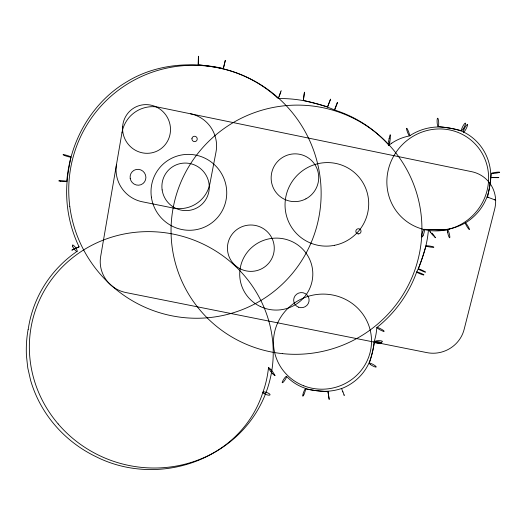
<?xml version="1.0" encoding="UTF-8"?>
<svg xmlns="http://www.w3.org/2000/svg" width="526" height="526" viewBox="0 0 526 526"><rect width="100%" height="100%" fill="white"/><g stroke="black" fill="none" stroke-linecap="round" stroke-linejoin="round"><path stroke-width="0.79" d="M275.105 375.59L272.632 371.665A7.068 1.177 51.8 0 0 270.975 369.745M388.845 141.126L388.76 142.099A4.392 0.605 -82.9 0 0 388.806 145.235M447.784 229.987L428.545 229.395L428.085 233.353A110.026 108.54 -33.6 0 1 422.431 257.477L418.348 268.95M491.389 173.468L489.844 185.454A49.97 48.083 -46.3 0 1 465.457 222.86M268.516 367.819L268.05 371.271A112.117 107.771 17.6 0 1 262.882 392.37C240.888 460.796 157.82 487.852 96.146 456.752A122.683 117.877 19.1 0 1 30.639 380.469L27.786 367.983L26.464 356.036A123.84 118.975 18.7 0 1 28.115 329.48M66.776 181.516C69.951 141.297 91.82 102.379 126.944 81.74C155.486 64.179 191.096 61.253 223.34 68.525L225.306 60.365L223.34 68.525M389.187 138.423L390.062 134.873M389.746 142.329L389.917 141.323A6.805 0.848 -82.9 0 0 390.259 138.647L390.397 134.952M389.753 142.29L389.759 142.25A4.386 0.605 -82.9 0 1 389.069 145.012M68.643 169.379L70.878 157.142M487.595 197.125L489.877 185.211A55.454 53.409 -47.1 0 0 490.797 177.591L490.771 177.578A52.39 50.43 -46.8 0 0 463.616 132.033A52.528 50.549 -46.6 0 0 450.092 128.186L438.138 126.496A4.149 0.769 86.6 0 1 437.126 120.184A4.149 0.769 86.6 0 1 438.467 120.29A4.149 0.769 86.6 0 1 438.138 126.444M334.562 109.691L337.304 102.524M337.514 102.603L334.779 109.743M374.532 341.854L372.263 352.867A49.207 47.583 -10.8 0 1 341.63 388.55L342.834 392.015M369.278 363.42L372.329 352.611A50.259 48.635 -11.1 0 0 374.045 342.426L374.203 341.525A59.254 57.544 -11.3 0 0 376.675 329.204L376.813 327.58L378.062 326.561A124.143 122.782 -24.7 0 0 416.566 272.29M425.994 245.99L422.391 257.635A100.814 99.256 -31.8 0 1 416.75 271.916M281.219 90.643L278.504 97.941M280.785 91.866L280.634 92.274M280.614 92.333L279.825 94.463M279.727 94.719L279.082 96.442M303.364 100.413L304.449 92.175L303.331 100.427L315.561 103.458M327.599 106.85L330.571 99.118L327.566 106.87L315.429 103.418M79.084 246.865L71.97 250.087L79.084 246.865A126.161 124.399 48.6 0 1 68.722 169.398M391.738 143.21L388.878 145.15L386.603 142.71A122.236 121.052 -26.6 0 0 334.779 110.092M410.188 135.484L408.781 136.07A46.564 45.039 -46.9 0 0 391.719 143.19M498.628 177.663L490.817 177.591M490.975 177.413L498.852 177.505M424.285 229.31L436.166 229.901A53.448 51.43 -46.9 0 0 465.438 222.827A3.952 0.506 58.7 0 1 467.568 225.562A3.952 0.506 58.7 0 1 469.416 229.218M198.256 64.718L198.42 56.289L198.256 64.718L210.854 66.48M316.639 390.713L328.007 391.699L329.164 399.293L328.007 391.699M305.54 389.056L316.876 390.739M449.809 128.134L461.578 130.685M334.786 110.079L334.372 109.921A112.656 111.906 -32.3 0 0 315.561 103.458M488.003 197.283L487.484 197.086L495.229 200.005M494.683 199.795L495.216 199.998M274.776 375.643L272.711 373.743M435.436 237.732L433.082 235.247M428.545 229.395L429.301 230.151M277.11 97.514L278.254 98.553L279.806 98.546A127.45 126.569 -18.5 0 1 315.422 103.431M286.617 376.465L287.15 377.004A46.952 45.407 -10.2 0 0 316.639 390.673M270.962 369.706L270.186 368.89A4.083 0.69 51.8 0 0 268.806 367.727M432.997 235.148L432.181 234.195M430.446 232.078L428.565 229.579M271.035 371.77L270.167 370.646A4.077 0.69 51.8 0 1 268.385 367.681M434.844 236.792L435.397 237.542M342.926 391.725L344.214 395.42M344.037 394.835L344.162 395.223M341.624 388.55L341.611 388.497A51.029 49.359 -11.2 0 1 316.876 390.726M28.2 329.493A122.551 117.817 19.2 0 1 77.059 251.369M272.724 373.776A7.016 1.21 51.8 0 1 271.022 371.783M286.571 376.412A3.86 0.697 -56.8 0 1 285.197 379.594A3.86 0.697 -56.8 0 1 282.607 382.718M282.219 382.698A3.86 0.697 -56.8 0 1 283.586 379.516A3.86 0.697 -56.8 0 1 286.183 376.386M374.341 341.552A3.899 0.868 10.8 0 1 378.851 341.854A3.899 0.868 10.8 0 1 381.698 343.32M381.455 343.504A3.899 0.868 10.8 0 1 376.932 343.208A3.899 0.868 10.8 0 1 374.091 341.729M383.855 331.387A4.083 0.598 28 0 1 379.963 329.782A4.083 0.598 28 0 1 376.918 327.599M377.168 327.415A4.083 0.598 28 0 1 381.08 329.026A4.083 0.598 28 0 1 384.125 331.216M423.614 274.98A3.958 0.388 22.1 0 1 419.761 273.665A3.958 0.388 22.1 0 1 416.651 272.06M416.94 271.942A3.958 0.388 22.1 0 1 420.774 273.244A3.958 0.388 22.1 0 1 423.903 274.855M431.977 233.064A7.712 0.434 50 0 1 434.226 235.832M432.076 234.215A7.778 0.657 49.6 0 1 430.104 231.788M469.291 229.546A3.952 0.506 58.7 0 1 467.121 226.772A3.952 0.506 58.7 0 1 465.28 223.136M467.377 124.669A4.162 0.822 -62.8 0 1 467.436 124.754M467.476 124.971A4.162 0.822 -62.8 0 1 465.891 129.245A4.162 0.822 -62.8 0 1 463.57 132.059M463.491 132.019A4.162 0.822 -62.8 0 1 463.439 131.934M463.399 131.724A4.162 0.822 -62.8 0 1 464.977 127.47A4.162 0.822 -62.8 0 1 467.298 124.629M410.168 135.465A52.764 50.812 -46.7 0 1 449.796 128.18M388.767 141.159A6.851 1.111 -82.9 0 1 389.128 138.318M409.452 135.866A4.077 0.565 68.9 0 1 409.307 135.747M409.254 135.682A4.077 0.565 68.9 0 1 407.545 132.256A4.077 0.565 68.9 0 1 406.526 128.6M406.723 128.291A4.077 0.565 68.9 0 1 406.854 128.397M406.92 128.469A4.077 0.565 68.9 0 1 408.63 131.914A4.077 0.565 68.9 0 1 409.642 135.57M389.03 145.091A4.386 0.605 -82.9 0 1 388.944 145.255M210.854 66.519A123.656 122.006 51.3 0 1 277.123 97.501M190.616 113.813A32.369 31.751 64.6 0 1 215.995 152.04L209.966 183.37A32.02 31.468 54.6 0 1 173.126 208.026L142.178 201.754A32.178 31.409 53.7 0 1 116.516 164.329M121.947 132.776L100.657 256.543A31.336 30.416 33.1 0 0 125.938 292.561L426.954 352.63A31.106 29.726 -25.8 0 0 464.123 329.44L494.677 209.111A32.303 30.942 -42.9 0 0 471.658 171.68L159.062 107.317A32.52 31.698 61.3 0 0 121.947 132.776M72.838 246.839A3.958 0.98 54.5 0 0 77.026 251.467A3.958 0.98 54.5 0 0 74.547 246.326A3.958 0.98 54.5 0 0 72.838 246.839M264.17 393.672A3.807 1.085 19.7 0 0 270.029 394.894A3.807 1.085 19.7 0 0 265.249 392.061A3.807 1.085 19.7 0 0 264.17 393.672M268.418 367.635A4.083 0.69 51.8 0 0 268.392 367.661M303.804 394.809A3.866 0.579 -70.2 0 0 305.468 388.951A3.866 0.579 -70.2 0 0 303.068 393.908A3.866 0.579 -70.2 0 0 303.804 394.809M376.353 342.511A3.938 0.986 -1.6 0 0 382.422 341.571A3.938 0.986 -1.6 0 0 376.695 340.795A3.938 0.986 -1.6 0 0 376.353 342.511M370.633 364.669A3.925 0.73 28.5 0 0 376.195 367.01A3.925 0.73 28.5 0 0 371.441 363.67A3.925 0.73 28.5 0 0 370.633 364.669M427.618 246.549A4.011 0.46 9.3 0 0 433.845 247.213A4.011 0.46 9.3 0 0 428.243 245.852A4.011 0.46 9.3 0 0 427.618 246.549M419.847 269.864A3.971 0.335 24.6 0 0 425.508 272.166A3.971 0.335 24.6 0 0 420.379 269.47A3.971 0.335 24.6 0 0 419.847 269.864M447.613 232.084A4.011 0.664 75.7 0 0 449.658 237.791A4.011 0.664 75.7 0 0 448.731 231.834A4.011 0.664 75.7 0 0 447.613 232.084M423.095 235.536A4.017 0.815 -73.6 0 0 424.272 229.362A4.017 0.815 -73.6 0 0 421.885 234.668A4.017 0.815 -73.6 0 0 423.095 235.536M493.335 173.455A4.208 0.414 -7.9 0 0 499.661 172.239A4.208 0.414 -7.9 0 0 493.48 172.712A4.208 0.414 -7.9 0 0 493.335 173.455M463.136 129.067A4.221 0.822 -62.8 0 0 465.398 123.11A4.221 0.822 -62.8 0 0 461.874 128.416A4.221 0.822 -62.8 0 0 463.136 129.067M60.668 181.286A4.07 0.368 4.4 0 0 66.855 181.457A4.07 0.368 4.4 0 0 60.858 180.661A4.07 0.368 4.4 0 0 60.668 181.286M64.652 155.532A4.116 0.434 17 0 0 70.931 157.116A4.116 0.434 17 0 0 65.487 154.999A4.116 0.434 17 0 0 64.652 155.532M260.363 306.54A36.557 35.978 -5.5 0 0 312.72 271.337A36.557 35.978 -5.5 0 0 255.715 244.393A36.557 35.978 -5.5 0 0 260.363 306.54M298.538 307.197A7.732 7.555 -10.3 0 0 309.032 298.985A7.732 7.555 -10.3 0 0 296.592 294.251A7.732 7.555 -10.3 0 0 298.538 307.197M236.569 266.531A23.42 23.183 5.9 0 0 274.066 251.303A23.42 23.183 5.9 0 0 241.934 226.732A23.42 23.183 5.9 0 0 236.569 266.531M334.497 245.32A42.1 41.501 -42.2 0 0 358.679 176.782A42.1 41.501 -42.2 0 0 287.439 190.984A42.1 41.501 -42.2 0 0 334.497 245.32M358.541 233.906A2.637 2.577 -35.1 0 0 360.652 229.882A2.637 2.577 -35.1 0 0 356.122 230.151A2.637 2.577 -35.1 0 0 358.541 233.906M305.895 198.854A23.946 23.729 -60.1 0 0 307.717 157.498A23.946 23.729 -60.1 0 0 271.166 176.874A23.946 23.729 -60.1 0 0 305.895 198.854M151.389 197.145A38.188 37.629 49.8 0 0 212.254 222.518A38.188 37.629 49.8 0 0 202.977 157.307A38.188 37.629 49.8 0 0 151.389 197.145M303.818 385.834A49.082 47.498 -10.7 0 0 371.093 334.786A49.082 47.498 -10.7 0 0 292.574 304.33A49.082 47.498 -10.7 0 0 303.818 385.834M449.375 229.086A51.896 49.97 -46.5 0 0 474.827 143.631A51.896 49.97 -46.5 0 0 389.023 167.051A51.896 49.97 -46.5 0 0 449.375 229.086M282.33 353.623A125.655 124.386 -24.4 0 0 411.496 179.11A125.655 124.386 -24.4 0 0 195.619 156.4A125.655 124.386 -24.4 0 0 282.33 353.623M58.169 423.943A122.426 117.699 18.8 0 0 266.038 392.501A122.426 117.699 18.8 0 0 129.679 233.031A122.426 117.699 18.8 0 0 58.169 423.943M69.78 206.363A127.193 125.49 49.7 0 0 271.567 293.284A127.193 125.49 49.7 0 0 243.466 75.672A127.193 125.49 49.7 0 0 69.78 206.363M130.192 178.314A8.035 7.831 51.6 0 0 142.973 183.574A8.035 7.831 51.6 0 0 140.837 169.918A8.035 7.831 51.6 0 0 130.192 178.314M191.944 138.535A2.702 2.65 68.3 0 0 195.573 141.455A2.702 2.65 68.3 0 0 196.218 136.839A2.702 2.65 68.3 0 0 191.944 138.535M162.139 189.912A23.92 23.552 51.7 0 0 200.261 205.732A23.92 23.552 51.7 0 0 194.35 164.888A23.92 23.552 51.7 0 0 162.139 189.912M122.611 126.944A24.492 23.821 62.4 0 0 157.241 150.995A24.492 23.821 62.4 0 0 159.753 108.967A24.492 23.821 62.4 0 0 122.611 126.944"/></g></svg>
